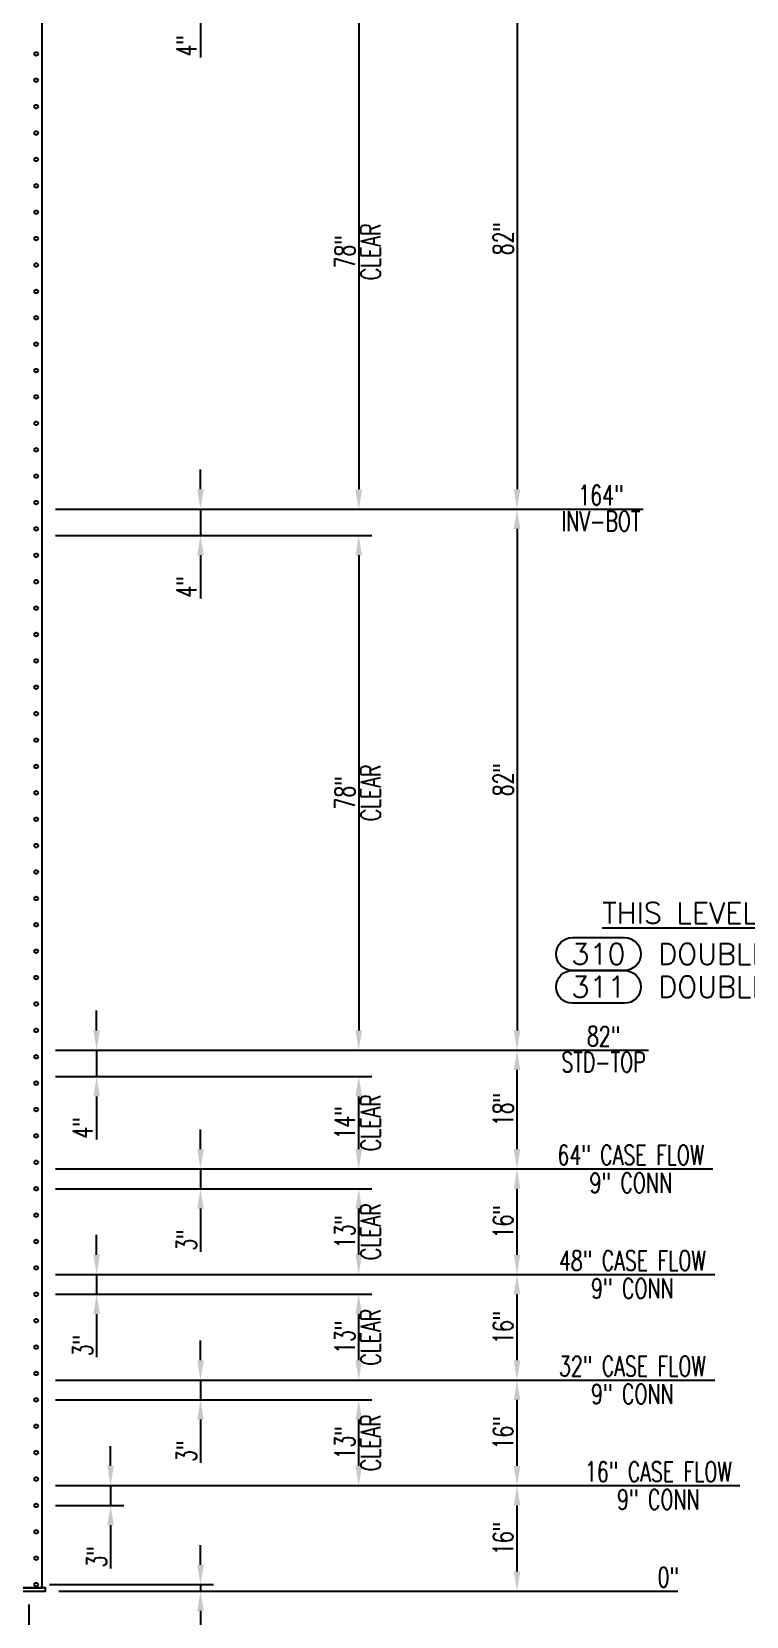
# Model space of a CAD drawing. Extents: x -805 to 239, y -158 to 536.
# Drawn here: x -24 to 84.4, y -3.8 to 236.4 of the extents above; entities that cross this region are included whole.
import ezdxf
from ezdxf.enums import TextEntityAlignment as Align

# ---------------------------------------------------------------- set-up
doc = ezdxf.new("R2010")
doc.units = 0
doc.header["$LTSCALE"] = 8
doc.header["$MEASUREMENT"] = 0
doc.layers.get('DEFPOINTS').update_dxf_attribs({"linetype": 'CONTINUOUS'})
for name, color, linetype in [('FDIM', 2, 'CONTINUOUS'), ('RACKDIM', 7, 'CONTINUOUS'), ('RACKUPRIGHT', 180, 'CONTINUOUS')]:
    doc.layers.add(name, color=color, linetype=linetype)
doc.styles.add('2thirds', font='romans.shx', dxfattribs={"width": 0.7})
doc.styles.add('SIMPLEX', font='SIMPLEX')
doc.dimstyles.new('2tfrac16', dxfattribs={"dimscale": 32, "dimtxt": 0.0938, "dimasz": 0.0938, "dimexe": 0.0625, "dimexo": 0.0625, "dimgap": 0.01, "dimtad": 1, "dimdec": 4, "dimzin": 1, "dimdsep": 46, "dimlunit": 5, "dimtxsty": '2thirds', "dimcen": 0.0625, "dimclrd": 256, "dimclre": 256, "dimclrt": 256, "dimadec": 0, "dimazin": 0, "dimtfac": 0.75, "dimtdec": 4, "dimtmove": 0, "dimatfit": 0, "dimfxl": 0, "dimtvp": 0.75, "dimfrac": 2, "dimtolj": 1, "dimtzin": 0, "dimarcsym": 0})

# ---------------------------------------------------------------- blocks, each defined once
blk = doc.blocks.new('*D95')
at = {"layer": 'DEFPOINTS', "color": 0}
for p in [(-20.38, 78), (25.62, 78), (-20.38, 64)]:
    blk.add_point(p, dxfattribs=at)
at = {"layer": 'RACKDIM', "lineweight": -2}
for p, q in [((-18.38, 78), (27.62, 78)), ((25.62, 67), (25.62, 75)), ((-18.38, 64), (27.62, 64))]:
    blk.add_line(p, q, dxfattribs=at)
at = {"layer": 'RACKDIM'}
for points in [[(25.12, 75), (26.12, 75), (25.62, 78)], [(25.12, 67), (26.12, 67), (25.62, 64)]]:
    blk.add_solid(points, dxfattribs=at)
at = {"layer": 'RACKDIM', "char_height": 3.002, "attachment_point": 5, "rotation": 90, "style": '2thirds'}
for s, insert in [('\\A1;CLEAR', (27.44, 71)), ('\\A1;14"', (23.51, 71))]:
    blk.add_mtext(s, dxfattribs=dict(at, insert=insert))
blk = doc.blocks.new('*D94')
at = {"layer": 'DEFPOINTS', "color": 0}
for p in [(-20.38, 82), (49.62, 82), (-20.38, 64)]:
    blk.add_point(p, dxfattribs=at)
at = {"layer": 'RACKDIM', "lineweight": -2}
for p, q in [((-18.38, 82), (51.62, 82)), ((49.62, 67), (49.62, 79)), ((-18.38, 64), (51.62, 64))]:
    blk.add_line(p, q, dxfattribs=at)
at = {"layer": 'RACKDIM'}
for points in [[(49.12, 79), (50.12, 79), (49.62, 82)], [(49.12, 67), (50.12, 67), (49.62, 64)]]:
    blk.add_solid(points, dxfattribs=at)
at = {"layer": 'RACKDIM', "insert": (47.51, 73), "char_height": 3.002, "attachment_point": 5, "rotation": 90, "style": '2thirds'}
blk.add_mtext('\\A1;18"', dxfattribs=at)
blk = doc.blocks.new('*D93')
at = {"layer": 'DEFPOINTS', "color": 0}
for p in [(-22.38, 64), (-22.38, 61), (1.62, 61)]:
    blk.add_point(p, dxfattribs=at)
at = {"layer": 'RACKDIM', "lineweight": -2}
for p, q in [((1.62, 67), (1.62, 70)), ((-20.38, 64), (3.62, 64)), ((1.62, 64), (1.62, 61)), ((-20.38, 61), (3.62, 61)), ((1.62, 58), (1.62, 51.45))]:
    blk.add_line(p, q, dxfattribs=at)
at = {"layer": 'RACKDIM'}
for points in [[(1.12, 67), (2.12, 67), (1.62, 64)], [(1.12, 58), (2.12, 58), (1.62, 61)]]:
    blk.add_solid(points, dxfattribs=at)
at = {"layer": 'RACKDIM', "insert": (-0.49, 53.22), "char_height": 3.002, "attachment_point": 5, "rotation": 89.9998, "style": '2thirds'}
blk.add_mtext('\\A1;3"', dxfattribs=at)
blk = doc.blocks.new('*D92')
at = {"layer": 'DEFPOINTS', "color": 0}
for p in [(-20.38, 64), (49.62, 64), (-20.38, 48)]:
    blk.add_point(p, dxfattribs=at)
at = {"layer": 'RACKDIM', "lineweight": -2}
for p, q in [((-18.38, 64), (51.62, 64)), ((49.62, 51), (49.62, 61)), ((-18.38, 48), (51.62, 48))]:
    blk.add_line(p, q, dxfattribs=at)
at = {"layer": 'RACKDIM'}
for points in [[(49.12, 61), (50.12, 61), (49.62, 64)], [(49.12, 51), (50.12, 51), (49.62, 48)]]:
    blk.add_solid(points, dxfattribs=at)
at = {"layer": 'RACKDIM', "insert": (47.51, 56), "char_height": 3.002, "attachment_point": 5, "rotation": 90, "style": '2thirds'}
blk.add_mtext('\\A1;16"', dxfattribs=at)
blk = doc.blocks.new('*D91')
at = {"layer": 'DEFPOINTS', "color": 0}
for p in [(-20.38, 61), (25.62, 61), (-20.38, 48)]:
    blk.add_point(p, dxfattribs=at)
at = {"layer": 'RACKDIM', "lineweight": -2}
for p, q in [((-18.38, 61), (27.62, 61)), ((25.62, 51), (25.62, 58)), ((-18.38, 48), (27.62, 48))]:
    blk.add_line(p, q, dxfattribs=at)
at = {"layer": 'RACKDIM'}
for points in [[(25.12, 58), (26.12, 58), (25.62, 61)], [(25.12, 51), (26.12, 51), (25.62, 48)]]:
    blk.add_solid(points, dxfattribs=at)
at = {"layer": 'RACKDIM', "char_height": 3.002, "attachment_point": 5, "rotation": 90, "style": '2thirds'}
for s, insert in [('\\A1;CLEAR', (27.44, 54.5)), ('\\A1;13"', (23.51, 54.5))]:
    blk.add_mtext(s, dxfattribs=dict(at, insert=insert))
blk = doc.blocks.new('*D90')
at = {"layer": 'DEFPOINTS', "color": 0}
for p in [(-22.38, 16), (-22.38, 13), (-12.01, 13)]:
    blk.add_point(p, dxfattribs=at)
at = {"layer": 'RACKDIM', "lineweight": -2}
for p, q in [((-12.01, 19), (-12.01, 22)), ((-20.38, 16), (-10.01, 16)), ((-12.01, 16), (-12.01, 13)), ((-20.38, 13), (-10.01, 13)), ((-12.01, 10), (-12.01, 3.45))]:
    blk.add_line(p, q, dxfattribs=at)
at = {"layer": 'RACKDIM'}
for points in [[(-12.51, 19), (-11.51, 19), (-12.01, 16)], [(-12.51, 10), (-11.51, 10), (-12.01, 13)]]:
    blk.add_solid(points, dxfattribs=at)
at = {"layer": 'RACKDIM', "insert": (-14.12, 5.22), "char_height": 3.002, "attachment_point": 5, "rotation": 89.9998, "style": '2thirds'}
blk.add_mtext('\\A1;3"', dxfattribs=at)
blk = doc.blocks.new('*D89')
at = {"layer": 'DEFPOINTS', "color": 0}
for p in [(-20.38, 16), (58.36, 16), (-21.88, 0)]:
    blk.add_point(p, dxfattribs=at)
at = {"layer": 'RACKDIM', "lineweight": -2}
blk.add_line((-18.38, 16), (83.4, 16), dxfattribs=at)
at = {"layer": 'RACKDIM', "char_height": 3.0016, "attachment_point": 5, "style": '2thirds'}
for s, insert in [('\\A1;16" CASE FLOW', (71.04, 18.11)), ('\\A1;9" CONN', (71.04, 13.89))]:
    blk.add_mtext(s, dxfattribs=dict(at, insert=insert))
blk = doc.blocks.new('*D88')
at = {"layer": 'DEFPOINTS', "color": 0}
for p in [(-22.38, 32), (-22.38, 29), (1.62, 29)]:
    blk.add_point(p, dxfattribs=at)
at = {"layer": 'RACKDIM', "lineweight": -2}
for p, q in [((1.62, 35), (1.62, 38)), ((-20.38, 32), (3.62, 32)), ((1.62, 32), (1.62, 29)), ((-20.38, 29), (3.62, 29)), ((1.62, 26), (1.62, 19.45))]:
    blk.add_line(p, q, dxfattribs=at)
at = {"layer": 'RACKDIM'}
for points in [[(1.12, 35), (2.12, 35), (1.62, 32)], [(1.12, 26), (2.12, 26), (1.62, 29)]]:
    blk.add_solid(points, dxfattribs=at)
at = {"layer": 'RACKDIM', "insert": (-0.49, 21.22), "char_height": 3.002, "attachment_point": 5, "rotation": 89.9998, "style": '2thirds'}
blk.add_mtext('\\A1;3"', dxfattribs=at)
blk = doc.blocks.new('*D87')
at = {"layer": 'DEFPOINTS', "color": 0}
for p in [(-20.38, 45), (25.62, 45), (-20.38, 32)]:
    blk.add_point(p, dxfattribs=at)
at = {"layer": 'RACKDIM', "lineweight": -2}
for p, q in [((-18.38, 45), (27.62, 45)), ((25.62, 35), (25.62, 42)), ((-18.38, 32), (27.62, 32))]:
    blk.add_line(p, q, dxfattribs=at)
at = {"layer": 'RACKDIM'}
for points in [[(25.12, 42), (26.12, 42), (25.62, 45)], [(25.12, 35), (26.12, 35), (25.62, 32)]]:
    blk.add_solid(points, dxfattribs=at)
at = {"layer": 'RACKDIM', "char_height": 3.002, "attachment_point": 5, "rotation": 90, "style": '2thirds'}
for s, insert in [('\\A1;CLEAR', (27.44, 38.5)), ('\\A1;13"', (23.51, 38.5))]:
    blk.add_mtext(s, dxfattribs=dict(at, insert=insert))
blk = doc.blocks.new('*D86')
at = {"layer": 'DEFPOINTS', "color": 0}
for p in [(-20.38, 29), (25.62, 29), (-20.38, 16)]:
    blk.add_point(p, dxfattribs=at)
at = {"layer": 'RACKDIM', "lineweight": -2}
for p, q in [((-18.38, 29), (27.62, 29)), ((25.62, 19), (25.62, 26)), ((-18.38, 16), (27.62, 16))]:
    blk.add_line(p, q, dxfattribs=at)
at = {"layer": 'RACKDIM'}
for points in [[(25.12, 26), (26.12, 26), (25.62, 29)], [(25.12, 19), (26.12, 19), (25.62, 16)]]:
    blk.add_solid(points, dxfattribs=at)
at = {"layer": 'RACKDIM', "char_height": 3.002, "attachment_point": 5, "rotation": 90, "style": '2thirds'}
for s, insert in [('\\A1;CLEAR', (27.44, 22.5)), ('\\A1;13"', (23.51, 22.5))]:
    blk.add_mtext(s, dxfattribs=dict(at, insert=insert))
blk = doc.blocks.new('*D85')
at = {"layer": 'DEFPOINTS', "color": 0}
for p in [(-20.38, 32), (49.62, 32), (-20.38, 16)]:
    blk.add_point(p, dxfattribs=at)
at = {"layer": 'RACKDIM', "lineweight": -2}
for p, q in [((-18.38, 32), (51.62, 32)), ((49.62, 19), (49.62, 29)), ((-18.38, 16), (51.62, 16))]:
    blk.add_line(p, q, dxfattribs=at)
at = {"layer": 'RACKDIM'}
for points in [[(49.12, 29), (50.12, 29), (49.62, 32)], [(49.12, 19), (50.12, 19), (49.62, 16)]]:
    blk.add_solid(points, dxfattribs=at)
at = {"layer": 'RACKDIM', "insert": (47.51, 24), "char_height": 3.002, "attachment_point": 5, "rotation": 90, "style": '2thirds'}
blk.add_mtext('\\A1;16"', dxfattribs=at)
blk = doc.blocks.new('*D84')
at = {"layer": 'DEFPOINTS', "color": 0}
for p in [(-20.38, 48), (49.62, 48), (-20.38, 32)]:
    blk.add_point(p, dxfattribs=at)
at = {"layer": 'RACKDIM', "lineweight": -2}
for p, q in [((-18.38, 48), (51.62, 48)), ((49.62, 35), (49.62, 45)), ((-18.38, 32), (51.62, 32))]:
    blk.add_line(p, q, dxfattribs=at)
at = {"layer": 'RACKDIM'}
for points in [[(49.12, 45), (50.12, 45), (49.62, 48)], [(49.12, 35), (50.12, 35), (49.62, 32)]]:
    blk.add_solid(points, dxfattribs=at)
at = {"layer": 'RACKDIM', "insert": (47.51, 40), "char_height": 3.002, "attachment_point": 5, "rotation": 90, "style": '2thirds'}
blk.add_mtext('\\A1;16"', dxfattribs=at)
blk = doc.blocks.new('*D83')
at = {"layer": 'DEFPOINTS', "color": 0}
for p in [(-20.38, 48), (54.27, 48), (-21.88, 0)]:
    blk.add_point(p, dxfattribs=at)
at = {"layer": 'RACKDIM', "lineweight": -2}
blk.add_line((-18.38, 48), (79.6, 48), dxfattribs=at)
at = {"layer": 'RACKDIM', "char_height": 3.0016, "attachment_point": 5, "style": '2thirds'}
for s, insert in [('\\A1;48" CASE FLOW', (67.1, 50.11)), ('\\A1;9" CONN', (67.1, 45.89))]:
    blk.add_mtext(s, dxfattribs=dict(at, insert=insert))
blk = doc.blocks.new('*D82')
at = {"layer": 'DEFPOINTS', "color": 0}
for p in [(-20.38, 32), (54.27, 32), (-21.88, 0)]:
    blk.add_point(p, dxfattribs=at)
at = {"layer": 'RACKDIM', "lineweight": -2}
blk.add_line((-18.38, 32), (79.6, 32), dxfattribs=at)
at = {"layer": 'RACKDIM', "char_height": 3.0016, "attachment_point": 5, "style": '2thirds'}
for s, insert in [('\\A1;32" CASE FLOW', (67.1, 34.11)), ('\\A1;9" CONN', (67.1, 29.89))]:
    blk.add_mtext(s, dxfattribs=dict(at, insert=insert))
blk = doc.blocks.new('*D81')
at = {"layer": 'DEFPOINTS', "color": 0}
for p in [(-22.38, 48), (-22.38, 45), (-14.12, 45)]:
    blk.add_point(p, dxfattribs=at)
at = {"layer": 'RACKDIM', "lineweight": -2}
for p, q in [((-14.12, 51), (-14.12, 54)), ((-20.38, 48), (-12.12, 48)), ((-14.12, 48), (-14.12, 45)), ((-20.38, 45), (-12.12, 45)), ((-14.12, 42), (-14.12, 35.45))]:
    blk.add_line(p, q, dxfattribs=at)
at = {"layer": 'RACKDIM'}
for points in [[(-14.62, 51), (-13.62, 51), (-14.12, 48)], [(-14.62, 42), (-13.62, 42), (-14.12, 45)]]:
    blk.add_solid(points, dxfattribs=at)
at = {"layer": 'RACKDIM', "insert": (-16.23, 37.22), "char_height": 3.002, "attachment_point": 5, "rotation": 89.9998, "style": '2thirds'}
blk.add_mtext('\\A1;3"', dxfattribs=at)
blk = doc.blocks.new('*D80')
at = {"layer": 'DEFPOINTS', "color": 0}
for p in [(-22.38, 82), (55.62, 82), (-125.38, 0)]:
    blk.add_point(p, dxfattribs=at)
at = {"layer": 'RACKDIM', "lineweight": -2}
blk.add_line((-20.38, 82), (69.55, 82), dxfattribs=at)
at = {"layer": 'RACKDIM', "attachment_point": 5, "style": '2thirds'}
for s, insert, char_height in [('\\A1;82"', (62.74, 84.11), 3.002), ('\\A1;STD-TOP', (62.74, 80.18), 3.0016)]:
    blk.add_mtext(s, dxfattribs=dict(at, insert=insert, char_height=char_height))
blk = doc.blocks.new('*D79')
at = {"layer": 'DEFPOINTS', "color": 0}
for p in [(-22.38, 82), (-22.38, 78), (-14.12, 78)]:
    blk.add_point(p, dxfattribs=at)
at = {"layer": 'RACKDIM', "lineweight": -2}
for p, q in [((-14.12, 85), (-14.12, 88)), ((-20.38, 82), (-12.12, 82)), ((-14.12, 82), (-14.12, 78)), ((-20.38, 78), (-12.12, 78)), ((-14.12, 75), (-14.12, 68.46))]:
    blk.add_line(p, q, dxfattribs=at)
at = {"layer": 'RACKDIM'}
for points in [[(-14.62, 85), (-13.62, 85), (-14.12, 82)], [(-14.62, 75), (-13.62, 75), (-14.12, 78)]]:
    blk.add_solid(points, dxfattribs=at)
at = {"layer": 'RACKDIM', "insert": (-16.23, 70.23), "char_height": 3.002, "attachment_point": 5, "rotation": 89.9998, "style": '2thirds'}
blk.add_mtext('\\A1;4"', dxfattribs=at)
blk = doc.blocks.new('*D78')
at = {"layer": 'DEFPOINTS', "color": 0}
for p in [(-125.38, 0), (-21.88, 0), (70.78, 0)]:
    blk.add_point(p, dxfattribs=at)
at = {"layer": 'RACKDIM', "lineweight": -2}
blk.add_line((-19.88, 0), (74, 0), dxfattribs=at)
at = {"layer": 'RACKDIM', "char_height": 3.002, "attachment_point": 5, "style": '2thirds'}
for s, insert in [('\\A1;0"', (72.55, 2.11)), ('\\A1;', (72.55, -1.82))]:
    blk.add_mtext(s, dxfattribs=dict(at, insert=insert))
blk = doc.blocks.new('*D77')
at = {"layer": 'DEFPOINTS', "color": 0}
for p in [(-26.38, 0), (-24.38, 0), (-24.38, -25)]:
    blk.add_point(p, dxfattribs=at)
at = {"layer": 'RACKDIM', "lineweight": -2}
for p, q in [((-26.38, -2), (-26.38, -27)), ((-24.38, -2), (-24.38, -27)), ((-29.38, -25), (-32.38, -25)), ((-26.38, -25), (-24.38, -25)), ((-21.38, -25), (-14.83, -25))]:
    blk.add_line(p, q, dxfattribs=at)
at = {"layer": 'RACKDIM'}
for points in [[(-29.38, -24.5), (-29.38, -25.5), (-26.38, -25)], [(-21.38, -24.5), (-21.38, -25.5), (-24.38, -25)]]:
    blk.add_solid(points, dxfattribs=at)
at = {"layer": 'RACKDIM', "insert": (-16.61, -22.89), "char_height": 3.002, "attachment_point": 5, "style": '2thirds'}
blk.add_mtext('\\A1;2"', dxfattribs=at)
blk = doc.blocks.new('*D96')
at = {"layer": 'DEFPOINTS', "color": 0}
for p in [(-20.38, 64), (54.09, 64), (-21.88, 0)]:
    blk.add_point(p, dxfattribs=at)
at = {"layer": 'RACKDIM', "lineweight": -2}
blk.add_line((-18.38, 64), (79.33, 64), dxfattribs=at)
at = {"layer": 'RACKDIM', "char_height": 3.0016, "attachment_point": 5, "style": '2thirds'}
for s, insert in [('\\A1;64" CASE FLOW', (66.87, 66.11)), ('\\A1;9" CONN', (66.87, 61.89))]:
    blk.add_mtext(s, dxfattribs=dict(at, insert=insert))
blk = doc.blocks.new('*D97')
at = {"layer": 'DEFPOINTS', "color": 0}
for p in [(-20.38, 16), (49.62, 16), (-19.88, 0)]:
    blk.add_point(p, dxfattribs=at)
at = {"layer": 'RACKDIM', "lineweight": -2}
for p, q in [((-18.38, 16), (51.62, 16)), ((49.62, 3), (49.62, 13)), ((-17.88, 0), (51.62, 0))]:
    blk.add_line(p, q, dxfattribs=at)
at = {"layer": 'RACKDIM'}
for points in [[(49.12, 13), (50.12, 13), (49.62, 16)], [(49.12, 3), (50.12, 3), (49.62, 0)]]:
    blk.add_solid(points, dxfattribs=at)
at = {"layer": 'RACKDIM', "insert": (47.51, 8), "char_height": 3.002, "attachment_point": 5, "rotation": 90, "style": '2thirds'}
blk.add_mtext('\\A1;16"', dxfattribs=at)
blk = doc.blocks.new('*D98')
at = {"layer": 'DEFPOINTS', "color": 0}
for p in [(-23.29, 1), (-21.88, 0), (1.62, 0)]:
    blk.add_point(p, dxfattribs=at)
at = {"layer": 'RACKDIM', "lineweight": -2}
for p, q in [((1.62, 4), (1.62, 7)), ((-21.29, 1), (3.62, 1)), ((1.62, 1), (1.62, 0)), ((-19.88, 0), (3.62, 0)), ((1.62, -3), (1.62, -47.36))]:
    blk.add_line(p, q, dxfattribs=at)
at = {"layer": 'RACKDIM'}
for points in [[(1.12, 4), (2.12, 4), (1.62, 1)], [(1.12, -3), (2.12, -3), (1.62, 0)]]:
    blk.add_solid(points, dxfattribs=at)
at = {"layer": 'RACKDIM', "insert": (-3.77, -26.68), "char_height": 3.0016, "attachment_point": 5, "rotation": 90, "style": '2thirds'}
blk.add_mtext('\\A1;1" FLOOR TO CENTER OF\\PLOWEST HOLE (TYPICAL)', dxfattribs=at)
blk = doc.blocks.new('*D101')
at = {"layer": 'DEFPOINTS', "color": 0}
for p in [(-22.38, 164), (-22.38, 160), (1.62, 160)]:
    blk.add_point(p, dxfattribs=at)
at = {"layer": 'RACKDIM', "lineweight": -2}
for p, q in [((1.62, 167), (1.62, 170)), ((-20.38, 164), (3.62, 164)), ((1.62, 164), (1.62, 160)), ((-20.38, 160), (3.62, 160)), ((1.62, 157), (1.62, 150.46))]:
    blk.add_line(p, q, dxfattribs=at)
at = {"layer": 'RACKDIM'}
for points in [[(1.12, 167), (2.12, 167), (1.62, 164)], [(1.12, 157), (2.12, 157), (1.62, 160)]]:
    blk.add_solid(points, dxfattribs=at)
at = {"layer": 'RACKDIM', "insert": (-0.49, 152.23), "char_height": 3.002, "attachment_point": 5, "rotation": 89.9998, "style": '2thirds'}
blk.add_mtext('\\A1;4"', dxfattribs=at)
blk = doc.blocks.new('*D102')
at = {"layer": 'DEFPOINTS', "color": 0}
for p in [(-22.38, 160), (-22.38, 82), (25.62, 82)]:
    blk.add_point(p, dxfattribs=at)
at = {"layer": 'RACKDIM', "lineweight": -2}
for p, q in [((-20.38, 160), (27.62, 160)), ((25.62, 157), (25.62, 85)), ((-20.38, 82), (27.62, 82))]:
    blk.add_line(p, q, dxfattribs=at)
at = {"layer": 'RACKDIM'}
for points in [[(25.12, 157), (26.12, 157), (25.62, 160)], [(25.12, 85), (26.12, 85), (25.62, 82)]]:
    blk.add_solid(points, dxfattribs=at)
at = {"layer": 'RACKDIM', "char_height": 3.002, "attachment_point": 5, "rotation": 89.9998, "style": '2thirds'}
for s, insert in [('\\A1;CLEAR', (27.44, 121)), ('\\A1;78"', (23.51, 121))]:
    blk.add_mtext(s, dxfattribs=dict(at, insert=insert))
blk = doc.blocks.new('*D103')
at = {"layer": 'DEFPOINTS', "color": 0}
for p in [(-22.38, 164), (-22.38, 82), (49.62, 82)]:
    blk.add_point(p, dxfattribs=at)
at = {"layer": 'RACKDIM', "lineweight": -2}
for p, q in [((-20.38, 164), (51.62, 164)), ((49.62, 161), (49.62, 85)), ((-20.38, 82), (51.62, 82))]:
    blk.add_line(p, q, dxfattribs=at)
at = {"layer": 'RACKDIM'}
for points in [[(49.12, 161), (50.12, 161), (49.62, 164)], [(49.12, 85), (50.12, 85), (49.62, 82)]]:
    blk.add_solid(points, dxfattribs=at)
at = {"layer": 'RACKDIM', "insert": (47.51, 123), "char_height": 3.002, "attachment_point": 5, "rotation": 89.9998, "style": '2thirds'}
blk.add_mtext('\\A1;82"', dxfattribs=at)
blk = doc.blocks.new('*D104')
at = {"layer": 'DEFPOINTS', "color": 0}
for p in [(-22.38, 164), (55.62, 164), (-125.38, 0)]:
    blk.add_point(p, dxfattribs=at)
at = {"layer": 'RACKDIM', "lineweight": -2}
blk.add_line((-20.38, 164), (68.75, 164), dxfattribs=at)
at = {"layer": 'RACKDIM', "attachment_point": 5, "style": '2thirds'}
for s, insert, char_height in [('\\A1;164"', (62.34, 166.11), 3.002), ('\\A1;INV-BOT', (62.34, 162.18), 3.0016)]:
    blk.add_mtext(s, dxfattribs=dict(at, insert=insert, char_height=char_height))
blk = doc.blocks.new('*D106')
at = {"layer": 'DEFPOINTS', "color": 0}
for p in [(-22.38, 246), (-22.38, 242), (1.62, 242)]:
    blk.add_point(p, dxfattribs=at)
at = {"layer": 'RACKDIM', "lineweight": -2}
for p, q in [((1.62, 249), (1.62, 252)), ((-20.38, 246), (3.62, 246)), ((1.62, 246), (1.62, 242)), ((-20.38, 242), (3.62, 242)), ((1.62, 239), (1.62, 232.46))]:
    blk.add_line(p, q, dxfattribs=at)
at = {"layer": 'RACKDIM'}
for points in [[(1.12, 249), (2.12, 249), (1.62, 246)], [(1.12, 239), (2.12, 239), (1.62, 242)]]:
    blk.add_solid(points, dxfattribs=at)
at = {"layer": 'RACKDIM', "insert": (-0.49, 234.23), "char_height": 3.002, "attachment_point": 5, "rotation": 89.9998, "style": '2thirds'}
blk.add_mtext('\\A1;4"', dxfattribs=at)
blk = doc.blocks.new('*D107')
at = {"layer": 'DEFPOINTS', "color": 0}
for p in [(-22.38, 242), (-22.38, 164), (25.62, 164)]:
    blk.add_point(p, dxfattribs=at)
at = {"layer": 'RACKDIM', "lineweight": -2}
for p, q in [((-20.38, 242), (27.62, 242)), ((25.62, 239), (25.62, 167)), ((-20.38, 164), (27.62, 164))]:
    blk.add_line(p, q, dxfattribs=at)
at = {"layer": 'RACKDIM'}
for points in [[(25.12, 239), (26.12, 239), (25.62, 242)], [(25.12, 167), (26.12, 167), (25.62, 164)]]:
    blk.add_solid(points, dxfattribs=at)
at = {"layer": 'RACKDIM', "char_height": 3.002, "attachment_point": 5, "rotation": 89.9998, "style": '2thirds'}
for s, insert in [('\\A1;CLEAR', (27.44, 203)), ('\\A1;78"', (23.51, 203))]:
    blk.add_mtext(s, dxfattribs=dict(at, insert=insert))
blk = doc.blocks.new('*D108')
at = {"layer": 'DEFPOINTS', "color": 0}
for p in [(-22.38, 246), (-22.38, 164), (49.62, 164)]:
    blk.add_point(p, dxfattribs=at)
at = {"layer": 'RACKDIM', "lineweight": -2}
for p, q in [((-20.38, 246), (51.62, 246)), ((49.62, 243), (49.62, 167)), ((-20.38, 164), (51.62, 164))]:
    blk.add_line(p, q, dxfattribs=at)
at = {"layer": 'RACKDIM'}
for points in [[(49.12, 243), (50.12, 243), (49.62, 246)], [(49.12, 167), (50.12, 167), (49.62, 164)]]:
    blk.add_solid(points, dxfattribs=at)
at = {"layer": 'RACKDIM', "insert": (47.51, 205), "char_height": 3.002, "attachment_point": 5, "rotation": 89.9998, "style": '2thirds'}
blk.add_mtext('\\A1;82"', dxfattribs=at)
blk = doc.blocks.new('*D109')
at = {"layer": 'DEFPOINTS', "color": 0}
for p in [(-22.38, 246), (55.62, 246), (-125.38, 0)]:
    blk.add_point(p, dxfattribs=at)
at = {"layer": 'RACKDIM', "lineweight": -2}
blk.add_line((-20.38, 246), (69.55, 246), dxfattribs=at)
at = {"layer": 'RACKDIM', "attachment_point": 5, "style": '2thirds'}
for s, insert, char_height in [('\\A1;246"', (62.74, 248.11), 3.002), ('\\A1;STD-TOP', (62.74, 244.18), 3.0016)]:
    blk.add_mtext(s, dxfattribs=dict(at, insert=insert, char_height=char_height))
blk = doc.blocks.new('*D114')
at = {"layer": 'DEFPOINTS', "color": 0}
for p in [(-22.38, 328), (55.62, 328), (-125.38, 0)]:
    blk.add_point(p, dxfattribs=at)
at = {"layer": 'RACKDIM', "lineweight": -2}
blk.add_line((-20.38, 328), (68.75, 328), dxfattribs=at)
at = {"layer": 'RACKDIM', "attachment_point": 5, "style": '2thirds'}
for s, insert, char_height in [('\\A1;328"', (62.34, 330.11), 3.002), ('\\A1;INV-BOT', (62.34, 326.18), 3.0016)]:
    blk.add_mtext(s, dxfattribs=dict(at, insert=insert, char_height=char_height))
blk = doc.blocks.new('*D119')
at = {"layer": 'DEFPOINTS', "color": 0}
for p in [(-22.38, 410), (55.62, 410), (-125.38, 0)]:
    blk.add_point(p, dxfattribs=at)
at = {"layer": 'RACKDIM', "lineweight": -2}
blk.add_line((-20.38, 410), (69.55, 410), dxfattribs=at)
at = {"layer": 'RACKDIM', "attachment_point": 5, "style": '2thirds'}
for s, insert, char_height in [('\\A1;410"', (62.74, 412.11), 3.002), ('\\A1;STD-TOP', (62.74, 408.18), 3.0016)]:
    blk.add_mtext(s, dxfattribs=dict(at, insert=insert, char_height=char_height))

msp = doc.modelspace()

# ---------------------------------------------------------------- linework, layer by layer
at = {"layer": 'FDIM'}
for points in [[(58.03003, 94.08541, -1), (58.03003, 99.06901), (65.90703, 99.06901, -1), (65.90703, 94.08541)], [(58.03003, 89.10181, -1), (58.03003, 94.08541), (65.90703, 94.08541, -1), (65.90703, 89.10181)]]:
    msp.add_lwpolyline(points, format="xyb", close=True, dxfattribs=at)
at = {"layer": 'RACKUPRIGHT'}
for points in [[(-26.37898, 0.5), (-22.37898, 0.5), (-22.37898, 410), (-26.37898, 410), (-26.37898, 0.5)], [(-26.87898, 0), (-21.87898, 0), (-21.87898, 0.5), (-26.87898, 0.5), (-26.87898, 0)]]:
    msp.add_lwpolyline(points, dxfattribs=at)
for centre in [(-23.28523, 233), (-23.28523, 229), (-23.28523, 225), (-23.28523, 221), (-23.28523, 217), (-23.28523, 213), (-23.28523, 209), (-23.28523, 205), (-23.28523, 201), (-23.28523, 197), (-23.28523, 193), (-23.28523, 189), (-23.28523, 185), (-23.28523, 181), (-23.28523, 177), (-23.28523, 173), (-23.28523, 169), (-23.28523, 165), (-23.28523, 161), (-23.28523, 157), (-23.28523, 153), (-23.28523, 149), (-23.28523, 145), (-23.28523, 141), (-23.28523, 137), (-23.28523, 133), (-23.28523, 129), (-23.28523, 125), (-23.28523, 121), (-23.28523, 117), (-23.28523, 113), (-23.28523, 109), (-23.28523, 105), (-23.28523, 101), (-23.28523, 97), (-23.28523, 93), (-23.28523, 89), (-23.28523, 85), (-23.28523, 81), (-23.28523, 77), (-23.28523, 73), (-23.28523, 69), (-23.28523, 65), (-23.28523, 61), (-23.28523, 57), (-23.28523, 53), (-23.28523, 49), (-23.28523, 45), (-23.28523, 41), (-23.28523, 37), (-23.28523, 33), (-23.28523, 29), (-23.28523, 25), (-23.28523, 21), (-23.28523, 17), (-23.28523, 13), (-23.28523, 9), (-23.28523, 5), (-23.28523, 1)]:
    msp.add_circle(centre, 0.28125, dxfattribs=at)

# ---------------------------------------------------------------- texts
at = {"layer": 'FDIM', "style": 'SIMPLEX'}
for s, p in [('%%UTHIS LEVEL ONLY', (62.52926, 102.77461)), ('DOUBLE DEEP - REAR', (71.03265, 96.57721)), ('DOUBLE DEEP - INTERIOR', (71.03265, 91.59361))]:
    msp.add_text(s, height=3.2, dxfattribs=at).set_placement(p, align=Align.MIDDLE_LEFT)
for s, p in [('310', (61.96853, 96.57721)), ('311', (61.96853, 91.59361))]:
    msp.add_text(s, height=3.2, dxfattribs=at).set_placement(p, align=Align.MIDDLE)

# ---------------------------------------------------------------- dimensions: what is measured, and where the dimension line sits
at = {"layer": 'RACKDIM'}
for feature_location, offset, origin, text, picture, middle in [((-22.37898, 410), (78, 0), (-125.37898, 0), '<>\\XSTD-TOP', '*D119', (62.74464, 410)), ((-22.37898, 328), (78, 0), (-125.37898, 0), '<>\\XINV-BOT', '*D114', (62.34443, 328)), ((-22.37898, 246), (78, 0), (-125.37898, 0), '<>\\XSTD-TOP', '*D109', (62.74464, 246)), ((-22.37898, 164), (78, 0), (-125.37898, 0), '<>\\XINV-BOT', '*D104', (62.34443, 164)), ((-22.37898, 82), (78, 0), (-125.37898, 0), '<>\\XSTD-TOP', '*D80', (62.74464, 82)), ((-20.37898, 63.99894), (74.47107, 0), (-21.87898, 0), '<> CASE FLOW\\X9" CONN', '*D96', (66.86873, 63.99894)), ((-20.37898, 47.99894), (74.64949, 0), (-21.87898, 0), '<> CASE FLOW\\X9" CONN', '*D83', (67.09717, 47.99894)), ((-20.37898, 31.99894), (74.64949, 0), (-21.87898, 0), '<> CASE FLOW\\X9" CONN', '*D82', (67.09717, 31.99894)), ((-20.37898, 15.99894), (78.74276, 0), (-21.87898, 0), '<> CASE FLOW\\X9" CONN', '*D89', (71.04036, 15.99894)), ((-21.8789823388, -0.0000000001), (92.6570365203, 0), (-125.3789823388, -0.0000000001), '<>\\X   ', '*D78', (72.5488275148, -0.0000000001))]:
    dim = msp.add_ordinate_dim(feature_location=feature_location, offset=offset, dtype=0, origin=origin, text=text, dimstyle='2tfrac16', override={"dimpost": '"'}, dxfattribs=at)
    dim.commit()
    dim.dimension.update_dxf_attribs({"geometry": picture, "text_midpoint": middle})
for base, p1, p2, angle, picture, middle in [((1.621, 241.99991), (-22.37898, 246), (-22.37898, 242), 269.9997895, '*D106', (-0.48569, 234.22595)), ((49.62072, 163.99974), (-22.37898, 246), (-22.37898, 164), 269.9997895, '*D108', (47.5142, 204.99974)), ((1.621, 159.99991), (-22.37898, 164), (-22.37898, 160), 269.9997895, '*D101', (-0.48569, 152.22595)), ((49.62072, 81.99974), (-22.37898, 164), (-22.37898, 82), 269.9997895, '*D103', (47.5142, 122.99974)), ((-14.1204, 77.99997), (-22.37898, 82), (-22.37898, 78), 269.9997895, '*D79', (-16.2271, 70.226)), ((49.620724, 81.999993), (-20.378982, 63.998936), (-20.378982, 81.999993), 90, '*D94', (47.514057, 72.999464)), ((1.62103, 60.99886), (-22.37898, 63.99894), (-22.37898, 60.99894), 269.9997895, '*D93', (-0.48566, 53.22489)), ((49.62072, 63.99894), (-20.37898, 47.99894), (-20.37898, 63.99894), 90, '*D92', (47.51406, 55.99894)), ((49.62072, 47.99894), (-20.37898, 31.99894), (-20.37898, 47.99894), 90, '*D84', (47.51406, 39.99894)), ((1.62104, 28.99886), (-22.37898, 31.99894), (-22.37898, 28.99894), 269.9997895, '*D88', (-0.48566, 21.22489)), ((49.62072, 31.99894), (-20.37898, 15.99894), (-20.37898, 31.99894), 90, '*D85', (47.51406, 23.99894)), ((-12.01399, 12.99891), (-22.37898, 15.99894), (-22.37898, 12.99894), 269.9997895, '*D90', (-14.12069, 5.22494)), ((49.62072, 15.99894), (-19.87898, 0), (-20.37898, 15.99894), 90, '*D97', (47.51406, 7.99947))]:
    dim = msp.add_linear_dim(base=base, p1=p1, p2=p2, angle=angle, dimstyle='2tfrac16', override={"dimpost": '"'}, dxfattribs=at)
    dim.commit()
    dim.dimension.update_dxf_attribs({"geometry": picture, "text_midpoint": middle})
for base, p1, p2, angle, text, picture, middle in [((25.62072, 163.99982), (-22.37898, 242), (-22.37898, 164), 269.9997895, '<>\\XCLEAR', '*D107', (25.62086, 202.99982)), ((25.62072, 81.99982), (-22.37898, 160), (-22.37898, 82), 269.9997895, '<>\\XCLEAR', '*D102', (25.62086, 120.99982)), ((25.620753, 77.999993), (-20.378982, 63.998936), (-20.378982, 77.999993), 90, '<>\\XCLEAR', '*D95', (25.620753, 70.999464)), ((25.62075, 60.99894), (-20.37898, 47.99894), (-20.37898, 60.99894), 90, '<>\\XCLEAR', '*D91', (25.62075, 54.49894)), ((25.62075, 44.99894), (-20.37898, 31.99894), (-20.37898, 44.99894), 90, '<>\\XCLEAR', '*D87', (25.62075, 38.49894)), ((25.62075, 28.99894), (-20.37898, 15.99894), (-20.37898, 28.99894), 90, '<>\\XCLEAR', '*D86', (25.62075, 22.49894)), ((1.62094, 0), (-23.28523, 1), (-21.87898, 0), 90, '<> FLOOR TO CENTER OF\\PLOWEST HOLE (TYPICAL)', '*D98', (-3.77319, -26.68405))]:
    dim = msp.add_linear_dim(base=base, p1=p1, p2=p2, angle=angle, text=text, dimstyle='2tfrac16', override={"dimpost": '"'}, dxfattribs=at)
    dim.commit()
    dim.dimension.update_dxf_attribs({"geometry": picture, "text_midpoint": middle})
dim = msp.add_linear_dim(base=(-14.12052, 44.99891), p1=(-22.37898, 47.99894), p2=(-22.37898, 44.99894), angle=269.9997895, dimstyle='2tfrac16', override={"dimpost": '"'}, dxfattribs=at)
dim.commit()
dim.dimension.update_dxf_attribs({"geometry": '*D81', "text_midpoint": (-14.12055, 37.22494), "dimtype": 160})
dim = msp.add_linear_dim(base=(-24.37898, -24.99541), p1=(-26.37898, 0), p2=(-24.37898, 0), dimstyle='2tfrac16', override={"dimpost": '"'}, dxfattribs=at)
dim.commit()
dim.dimension.update_dxf_attribs({"geometry": '*D77', "text_midpoint": (-16.60501, -22.88874)})

doc.saveas('drawing.dxf')
